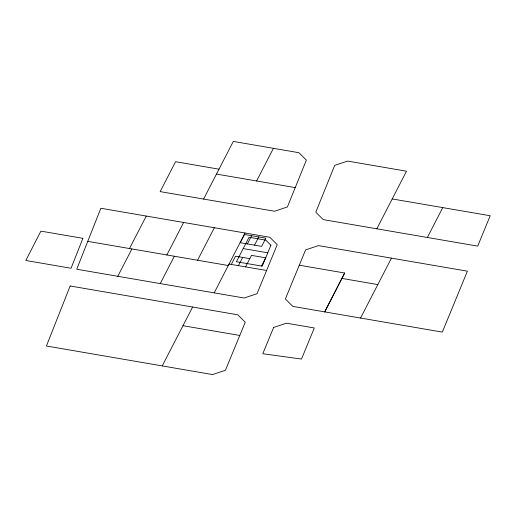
<?xml version="1.0" encoding="UTF-8"?>
<svg xmlns="http://www.w3.org/2000/svg" width="516" height="516" viewBox="0 0 516 516"><rect width="100%" height="100%" fill="white"/><g stroke="black" fill="none" stroke-linecap="round" stroke-linejoin="round"><path stroke-width="0.77" d="M219.003 169.184L175.582 161.714L160.154 191.61L274.57 211.25L287.399 206.948L306.362 160.115L298.906 152.704L233.309 141.423L203.601 199.066M266.591 270.481L277.234 244.674L269.804 237.257L100.846 208.258L76.742 269.236L244.139 298.016L256.994 293.727L266.591 270.481L229.046 264.057L214.179 292.862M299.28 265.211L285.38 298.964L292.791 306.394L442.322 332.104L467.393 271.177L318.456 245.61L305.601 249.899L299.28 265.211L344.682 273.016L324.712 311.87L344.682 273.016M129.51 248.538L146.267 216.049M166.868 254.956L183.625 222.46M256.594 180.968L273.422 148.324M162.23 365.915L192.616 307.033M245.042 233L228.291 265.514L87.759 241.365M231.323 264.431L235.554 256.213L249.783 258.658M247.396 243.939L251.627 235.722M238.437 265.65L242.668 257.432M254.511 245.158L258.742 236.941M245.552 266.875L251.479 255.368L265.708 257.813L261.477 266.03M376.828 228.801L406.498 171.209L347.558 161.082L334.71 165.378L315.786 212.186L323.222 219.603L477.706 246.119L490.2 215.746L392.225 198.944M360.555 318.043L391.463 258.129M427.371 237.47L442.767 207.606M117.771 276.286L131.903 248.951M160.231 283.587L174.363 256.246M197.564 260.238L214.346 227.737M216.481 174.085L295.229 187.605M243.21 248.583L267.778 252.801M341.889 278.414L377.815 284.58M182.987 325.693L239.792 335.465M82.895 238.334L71.053 268.255L25.8 260.483L40.899 231.129L82.895 238.334M70.17 285.98L46.421 345.997L212.579 374.577L225.434 370.282L245.235 322.236L237.818 314.805L70.17 285.98M270.906 245.21L262.263 266.166L236.438 261.735L249.041 237.263L265.843 240.153L270.906 245.21M273.622 327.473L262.786 353.737L301.499 359.052L314.302 327.976L286.477 323.184L273.622 327.473M244.513 234.503L240.282 242.714L261.625 246.384L265.863 238.166L244.513 234.503"/></g></svg>
